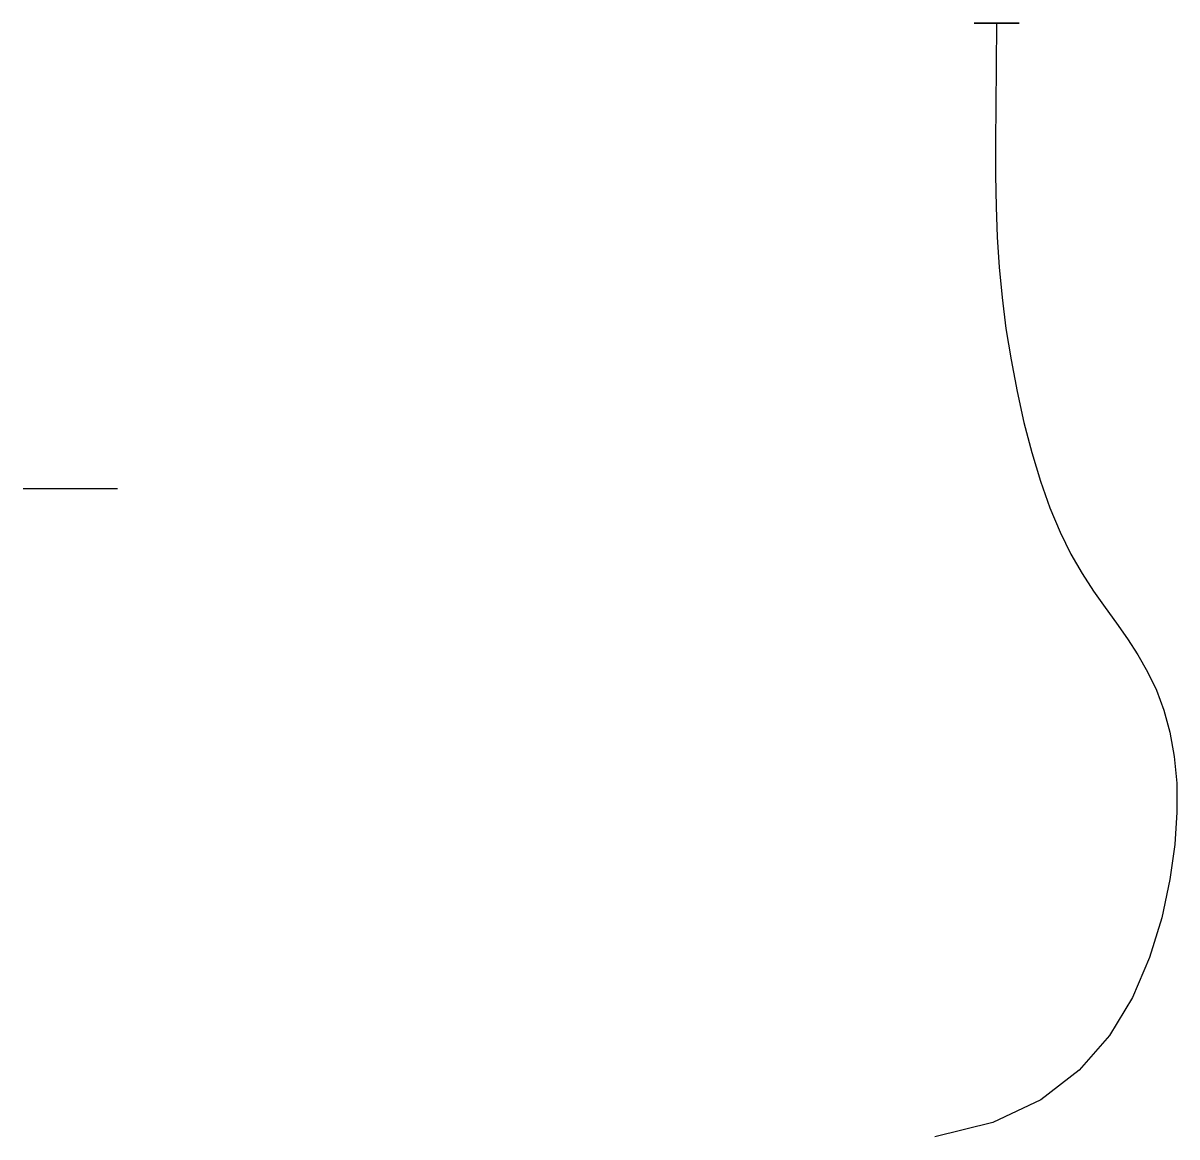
# Model space of a CAD drawing. Header units: millimetres. Extents: x -79.2 to 18.5, y 56 to 150.3.
import ezdxf

# ---------------------------------------------------------------- set-up
doc = ezdxf.new("R2010")
doc.units = ezdxf.units.MM

msp = doc.modelspace()

# ---------------------------------------------------------------- linework, layer by layer
at = {"color": 2}
msp.add_line((-71.187, 110.869, 75.1), (-79.187, 110.869, 75.1), dxfattribs=at)
msp.add_polyline3d([(3.218, 150.3, 78.1), (3.183, 146.633, 78.106), (3.147, 143.304, 78.121), (3.124, 140.253, 78.088), (3.127, 137.42, 77.949), (3.17, 134.744, 77.648), (3.267, 132.168, 77.126), (3.43, 129.629, 76.326), (3.675, 127.07, 75.191), (4.011, 124.445, 73.683), (4.437, 121.78, 71.836), (4.947, 119.115, 69.706), (5.536, 116.488, 67.349), (6.201, 113.942, 64.818), (6.935, 111.516, 62.169), (7.735, 109.251, 59.457), (8.594, 107.186, 56.737), (9.506, 105.347, 54.05), (10.457, 103.704, 51.383), (11.428, 102.21, 48.71), (12.404, 100.82, 46.004), (13.366, 99.488, 43.241), (14.298, 98.167, 40.392), (15.183, 96.813, 37.432), (16.004, 95.38, 34.334), (16.743, 93.825, 31.088), (17.379, 92.126, 27.742), (17.892, 90.262, 24.36), (18.261, 88.214, 21.006), (18.464, 85.963, 17.743), (18.481, 83.488, 14.636), (18.291, 80.771, 11.749), (17.872, 77.792, 9.144), (17.192, 74.558, 6.873), (16.174, 71.185, 4.924), (14.729, 67.814, 3.276), (12.769, 64.59, 1.904), (10.205, 61.654, 0.783), (6.948, 59.148, -0.108), (2.909, 57.216, -0.795), (-2, 56, -1.3)], dxfattribs=at)
at = {"color": 2, "extrusion": (0, -1, 0)}
msp.add_circle((3.218, 78.1, -150.3), 1.9, dxfattribs=at)

doc.saveas('drawing.dxf')
